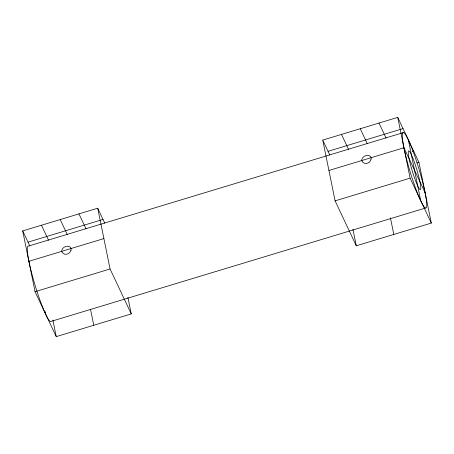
<?xml version="1.0" encoding="UTF-8"?>
<svg xmlns="http://www.w3.org/2000/svg" width="454" height="454" viewBox="0 0 454 454"><rect width="100%" height="100%" fill="white"/><g stroke="black" fill="none" stroke-linecap="round" stroke-linejoin="round"><path stroke-width="0.68" d="M127.886 297.342L131.257 313.913L56.251 336.624L35.066 291.689L22.7 230.916L97.712 208.204L104.772 223.186M322.743 140.087L397.749 117.376L418.934 162.311L431.3 223.084L356.288 245.796L335.103 200.861L322.743 140.087L329.803 155.064M27.995 242.147L103.007 219.441M328.038 151.318L403.044 128.613M403.544 132.551L28.494 246.091A39.458 4.636 73.2 0 0 34.056 281.821A39.458 4.636 73.2 0 0 50.485 321.568L425.534 208.023A39.458 4.636 73.2 0 0 413.742 153.157A39.458 4.636 73.2 0 0 404.332 149.678A39.458 4.636 73.2 0 0 425.534 208.023M28.88 261.3L103.892 238.594M328.923 170.471L403.935 147.766L425.12 192.7M412.3 151.483L413.639 151.08M416.925 162.918L418.934 162.311M35.066 291.689L110.072 268.978L131.257 313.913M335.103 200.861L410.115 178.15L431.3 223.084M378.999 123.057L386.059 138.033M360.243 128.732L367.309 143.708M341.493 134.407L348.553 149.389M78.956 213.885L86.022 228.861M60.206 219.56L67.266 234.536M41.45 225.235L48.516 240.217M22.7 230.916L29.76 245.892M408.345 139.843L420.71 200.617M397.749 117.376L410.115 178.15M390.423 217.863L393.794 234.44M352.917 229.219L356.288 245.796M97.712 208.204L110.072 268.978M90.522 309.384L93.757 325.268M52.88 320.047L56.251 336.624M45.094 311.393L45.655 314.157M70.847 250.642L69.547 252.736A4.863 4.279 -29.5 0 1 64.633 254.144L62.34 252.725A4.943 3.615 -24.1 0 1 65.853 246.46A4.943 3.615 -24.1 0 1 71.028 250.216L70.847 250.642M370.89 159.808L369.908 161.562A4.869 4.285 -29.5 0 1 364.397 163.236L362.621 162.152A4.943 3.615 -24.1 0 1 365.81 155.648A4.943 3.615 -24.1 0 1 370.98 159.621L370.89 159.808M409.457 160.404A20.226 2.378 73.2 0 0 420.279 189.596A20.226 2.378 73.2 0 0 413.838 160.682A20.226 2.378 73.2 0 0 409.457 160.404"/></g></svg>
